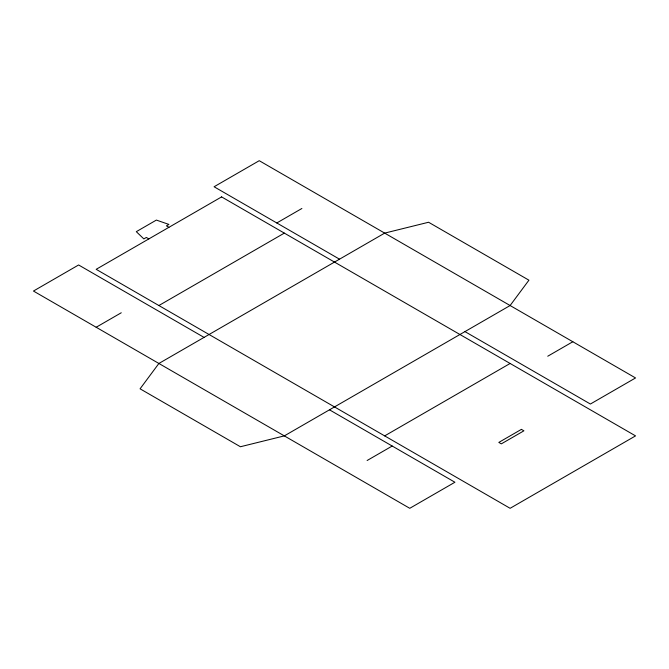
<?xml version="1.0" encoding="UTF-8"?>
<svg xmlns="http://www.w3.org/2000/svg" width="669" height="669" viewBox="0 0 669 669"><rect width="100%" height="100%" fill="white"/><g stroke="black" fill="none" stroke-linecap="round" stroke-linejoin="round"><path stroke-width="1" d="M96.169 327.258L121.256 312.774M276.799 222.969L301.886 208.485M158.888 305.532L284.325 233.113M384.675 435.887L510.113 363.468M367.114 460.515L392.201 446.031M547.744 356.226L572.831 341.742M339.518 259.179L214.08 186.76L259.238 160.694L635.55 377.952L590.393 404.026L464.955 331.607M168.923 227.318L166.414 225.871L168.923 224.424L156.379 220.076L136.309 231.666L143.835 238.908L146.344 237.453L148.853 238.908M204.045 337.393L78.608 264.974L33.45 291.048L409.763 508.306L454.92 482.24L329.483 409.821M158.888 363.468L140.072 388.814L240.422 446.75L284.325 435.887L510.113 305.532L528.928 280.186L428.578 222.25L384.675 233.113L158.888 363.468M221.606 196.903L96.169 269.323L510.113 508.306L635.55 435.887L221.606 196.903M521.402 429.373L498.823 442.41L501.332 443.856L523.911 430.819L521.402 429.373"/></g></svg>
